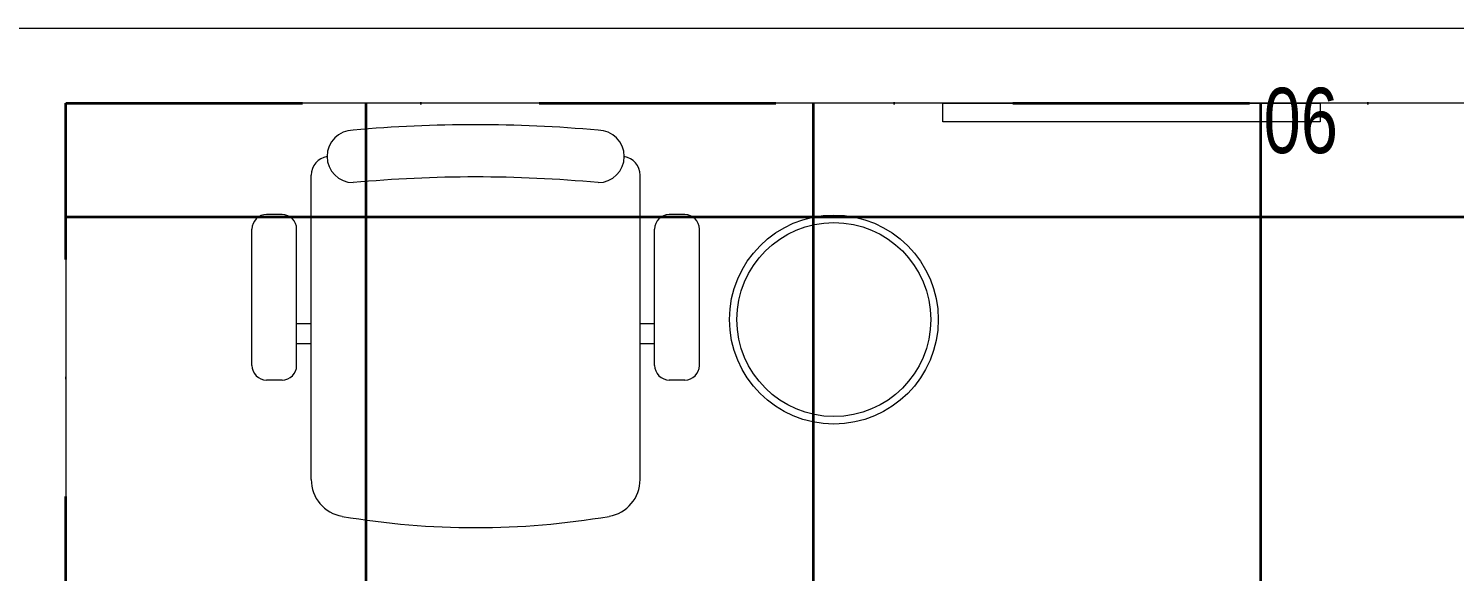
# Model space of a CAD drawing. Header units: inches. Extents: x -246178 to 57169, y -29325 to 19878.
# Drawn here: x 40947 to 42860, y -9475 to -8747 of the extents above; entities that cross this region are included whole.
import ezdxf

# ---------------------------------------------------------------- set-up
doc = ezdxf.new("R2010")
doc.units = ezdxf.units.IN
doc.header["$LTSCALE"] = 25
doc.header["$MEASUREMENT"] = 0
doc.linetypes.add('DASHDOT', pattern=[25.4, 12.7, -6.35, 0, -6.35])
doc.layers.get('0').update_dxf_attribs({"color": 8})
for name, color, linetype, lineweight in [('00-Ground Floor$0$72_EGR_EQP_TAG', 142, 'Continuous', 5), ('00-Ground Floor$0$LOADING', 253, 'Continuous', 5), ('00-Ground Floor$0$NEW Wall', 166, 'Continuous', 5), ('00-Ground Floor$0$Walls', 251, 'Continuous', 5), ('E-LITE-CLNG-CNDT', 6, 'DASHDOT', 35)]:
    doc.layers.add(name, color=color, linetype=linetype, lineweight=lineweight)
doc.styles.add('00-Ground Floor$0$X3G_ENTITY_257CFD', font='swisscl.ttf', dxfattribs={"height": 200})

# ---------------------------------------------------------------- blocks, each defined once
blk = doc.blocks.new('00-Ground Floor$0$WM00001-P')
at = {"layer": '00-Ground Floor$0$LOADING'}
for radius in [0.14, 0.13]:
    blk.add_circle((0, 0), radius, dxfattribs=at)
blk = doc.blocks.new('*X63')
at = {"color": 0}
for p, q in [((5, 3), (5, 3)), ((5, 3), (5, 3)), ((5, 3), (5, 3)), ((5, 3), (5, 3)), ((5, 3), (5, 3)), ((5, 3), (5, 3)), ((5, 3), (5, 3)), ((5, 3), (5, 3)), ((5, 3), (5, 3)), ((5, 3), (5, 3)), ((5, 3), (5, 3)), ((5, 3), (5, 3)), ((5, 3), (5, 3)), ((5, 3), (5, 3)), ((5, 3), (5, 3)), ((5, 3), (5, 3)), ((5, 3), (5, 3)), ((5, 3), (5, 3)), ((5, 3), (5, 3)), ((5, 3), (5, 3)), ((5, 3), (5, 3)), ((5, 3), (5, 3)), ((5, 3), (5, 3)), ((5, 3), (5, 3)), ((5, 3), (5, 3)), ((5, 3), (5, 3)), ((5, 3), (5, 3)), ((5, 3), (5, 3)), ((5, 3), (5, 3)), ((5, 3), (5, 3)), ((5, 3), (5, 3)), ((5, 3), (5, 3)), ((5, 3), (5, 3)), ((5, 3), (5, 3)), ((5, 3), (5, 3)), ((5, 3), (5, 3)), ((5, 3), (5, 3)), ((5, 3), (5, 3)), ((5, 3), (5, 3)), ((5, 3), (5, 3)), ((5, 3), (5, 3)), ((5, 3), (5, 3)), ((5, 3), (5, 3)), ((5, 3), (5, 3)), ((5, 3), (5, 3)), ((5, 3), (5, 3)), ((5, 3), (5, 3)), ((5, 3), (5, 3)), ((5, 3), (5, 3)), ((5, 3), (5, 3)), ((5, 3), (5, 3)), ((5, 3), (5, 3)), ((5, 3), (5, 3)), ((5, 3), (5, 3)), ((5, 3), (5, 3)), ((5, 3), (5, 3)), ((5, 3), (5, 3)), ((5, 3), (5, 3)), ((5, 3), (5, 3)), ((5, 3), (5, 3)), ((5, 3), (5, 3)), ((5, 3), (5, 3)), ((5, 3), (5, 3)), ((5, 3), (5, 3)), ((5, 3), (5, 3)), ((5, 3), (5, 3)), ((6, 3), (5, 3)), ((5, 3), (5, 3)), ((6, 3), (5, 3)), ((5, 3), (5, 3)), ((6, 3), (5, 3)), ((5, 3), (5, 3)), ((6, 3), (5, 3)), ((5, 3), (5, 3)), ((5, 3), (5, 3)), ((5, 3), (5, 3)), ((5, 3), (5, 3)), ((5, 3), (5, 3)), ((5, 3), (5, 3)), ((5, 3), (5, 3)), ((5, 3), (5, 3)), ((5, 3), (5, 3)), ((5, 3), (5, 3)), ((5, 3), (5, 3)), ((5, 3), (5, 3)), ((5, 3), (5, 3)), ((5, 3), (5, 3)), ((5, 3), (5, 3)), ((5, 3), (5, 3)), ((5, 3), (5, 3)), ((5, 3), (5, 3)), ((5, 3), (5, 3)), ((5, 3), (5, 3)), ((5, 3), (5, 3)), ((5, 3), (5, 3)), ((5, 3), (5, 3)), ((6, 3), (6, 3)), ((6, 3), (6, 3)), ((6, 3), (6, 3)), ((6, 3), (6, 3)), ((6, 3), (6, 3)), ((6, 3), (6, 3)), ((6, 3), (6, 3)), ((6, 3), (6, 3)), ((6, 3), (6, 3)), ((6, 3), (6, 3)), ((6, 3), (6, 3)), ((6, 3), (6, 3)), ((6, 3), (6, 3)), ((6, 3), (6, 3)), ((6, 3), (6, 3)), ((6, 3), (6, 3)), ((6, 3), (6, 3)), ((6, 3), (6, 3)), ((6, 3), (6, 3)), ((6, 3), (6, 3)), ((6, 3), (6, 3)), ((6, 3), (6, 3)), ((6, 3), (6, 3)), ((6, 3), (6, 3)), ((6, 3), (6, 3)), ((6, 3), (6, 3)), ((6, 3), (6, 3)), ((6, 3), (6, 3)), ((6, 3), (6, 3)), ((6, 3), (6, 3)), ((6, 3), (6, 3)), ((6, 3), (6, 3)), ((6, 3), (6, 3)), ((6, 3), (6, 3)), ((6, 3), (6, 3)), ((6, 3), (6, 3)), ((6, 3), (6, 3)), ((6, 3), (6, 3)), ((6, 3), (6, 3)), ((6, 3), (6, 3)), ((6, 3), (6, 3)), ((6, 3), (6, 3)), ((6, 3), (6, 3)), ((6, 3), (6, 3)), ((6, 3), (6, 3)), ((6, 3), (6, 3)), ((6, 3), (6, 3)), ((6, 3), (6, 3)), ((6, 3), (6, 3)), ((6, 3), (6, 3)), ((6, 3), (6, 3)), ((6, 3), (6, 3)), ((6, 3), (6, 3)), ((6, 3), (6, 3)), ((6, 3), (6, 3)), ((6, 3), (6, 3)), ((6, 3), (6, 3)), ((6, 3), (6, 3)), ((6, 3), (6, 3)), ((6, 3), (6, 3)), ((6, 3), (6, 3)), ((6, 3), (6, 3)), ((6, 3), (6, 3)), ((6, 3), (6, 3)), ((6, 3), (6, 3)), ((6, 3), (6, 3)), ((6, 3), (6, 3)), ((6, 3), (6, 3)), ((6, 3), (6, 3)), ((6, 3), (6, 3)), ((6, 3), (6, 3)), ((6, 3), (6, 3)), ((6, 3), (6, 3)), ((6, 3), (6, 3)), ((6, 3), (6, 3)), ((6, 3), (6, 3)), ((6, 3), (6, 3)), ((6, 3), (6, 3)), ((6, 3), (6, 3)), ((6, 3), (6, 3)), ((6, 3), (6, 3)), ((6, 3), (6, 3)), ((6, 3), (6, 3)), ((6, 3), (6, 3)), ((6, 3), (6, 3)), ((6, 3), (6, 3)), ((6, 3), (6, 3)), ((6, 3), (6, 3)), ((6, 3), (6, 3)), ((6, 3), (6, 3)), ((6, 3), (6, 3)), ((6, 3), (6, 3)), ((6, 3), (6, 3)), ((6, 3), (6, 3)), ((6, 3), (6, 3)), ((6, 3), (6, 3)), ((6, 3), (6, 3)), ((6, 3), (6, 3)), ((6, 3), (6, 3)), ((6, 3), (6, 3)), ((6, 3), (6, 3)), ((6, 3), (6, 3)), ((6, 3), (6, 3)), ((6, 3), (6, 3)), ((6, 3), (6, 3)), ((6, 3), (6, 3)), ((6, 3), (6, 3)), ((6, 3), (6, 3)), ((6, 3), (6, 3)), ((6, 3), (6, 3)), ((6, 3), (6, 3)), ((6, 3), (6, 3)), ((6, 3), (6, 3)), ((6, 3), (6, 3)), ((6, 3), (6, 3)), ((6, 3), (6, 3)), ((6, 3), (6, 3)), ((6, 3), (6, 3)), ((6, 3), (6, 3)), ((6, 3), (6, 3)), ((6, 3), (6, 3)), ((6, 3), (6, 3)), ((6, 3), (6, 3)), ((6, 3), (6, 3)), ((6, 3), (6, 3)), ((6, 3), (6, 3)), ((6, 3), (6, 3)), ((6, 3), (6, 3)), ((6, 3), (6, 3)), ((6, 3), (6, 3)), ((6, 3), (6, 3)), ((6, 3), (6, 3)), ((6, 3), (6, 3)), ((6, 3), (6, 3)), ((6, 3), (6, 3)), ((6, 3), (6, 3)), ((6, 3), (6, 3)), ((6, 3), (6, 3)), ((6, 3), (6, 3)), ((6, 3), (6, 3)), ((6, 3), (6, 3)), ((6, 3), (6, 3)), ((6, 3), (6, 3)), ((6, 3), (6, 3)), ((6, 3), (6, 3)), ((6, 3), (6, 3)), ((6, 3), (6, 3)), ((6, 3), (6, 3)), ((6, 3), (6, 3)), ((6, 3), (6, 3)), ((6, 3), (6, 3)), ((6, 3), (6, 3)), ((6, 3), (6, 3)), ((6, 3), (6, 3)), ((6, 3), (6, 3)), ((6, 3), (6, 3)), ((6, 3), (6, 3)), ((6, 3), (6, 3)), ((6, 3), (6, 3)), ((6, 3), (6, 3)), ((6, 3), (6, 3)), ((6, 3), (6, 3)), ((6, 3), (6, 3)), ((6, 3), (6, 3)), ((6, 3), (6, 3)), ((6, 3), (6, 3)), ((6, 3), (6, 3)), ((6, 3), (6, 3)), ((6, 3), (6, 3)), ((6, 3), (6, 3)), ((6, 3), (6, 3)), ((6, 3), (6, 3)), ((6, 3), (6, 3)), ((6, 3), (6, 3)), ((6, 3), (6, 3)), ((6, 3), (6, 3)), ((6, 3), (6, 3)), ((6, 3), (6, 3)), ((6, 3), (6, 3)), ((6, 3), (6, 3)), ((6, 3), (6, 3)), ((6, 3), (6, 3)), ((6, 3), (6, 3)), ((6, 3), (6, 3)), ((6, 3), (6, 3)), ((6, 3), (6, 3)), ((6, 3), (6, 3)), ((6, 3), (6, 3)), ((6, 3), (6, 3)), ((6, 3), (6, 3)), ((6, 3), (6, 3)), ((6, 3), (6, 3)), ((6, 3), (6, 3)), ((6, 3), (6, 3)), ((6, 3), (6, 3)), ((6, 3), (6, 3)), ((6, 3), (6, 3)), ((6, 3), (6, 3)), ((6, 3), (6, 3)), ((6, 3), (6, 3)), ((6, 3), (6, 3)), ((6, 3), (6, 3)), ((6, 3), (6, 3)), ((6, 3), (6, 3)), ((6, 3), (5, 3)), ((6, 3), (5, 3)), ((6, 3), (5, 3)), ((6, 3), (5, 3)), ((6, 3), (5, 3)), ((6, 3), (6, 3)), ((6, 3), (6, 3)), ((6, 3), (6, 3)), ((6, 3), (6, 3)), ((6, 3), (6, 3)), ((6, 3), (6, 3)), ((6, 3), (6, 3)), ((6, 3), (6, 3)), ((6, 3), (6, 3)), ((6, 3), (6, 3)), ((6, 3), (6, 3)), ((6, 3), (6, 3)), ((6, 3), (6, 3)), ((6, 3), (6, 3)), ((6, 3), (6, 3)), ((6, 3), (6, 3)), ((6, 3), (6, 3)), ((6, 3), (6, 3)), ((6, 3), (6, 3)), ((6, 3), (6, 3)), ((6, 3), (6, 3)), ((6, 3), (6, 3)), ((6, 3), (6, 3)), ((6, 3), (6, 3)), ((6, 3), (6, 3)), ((6, 3), (6, 3)), ((6, 3), (6, 3)), ((6, 3), (6, 3)), ((6, 3), (6, 3)), ((6, 3), (6, 3)), ((6, 3), (6, 3)), ((6, 3), (6, 3)), ((6, 3), (6, 3)), ((6, 3), (6, 3)), ((6, 3), (6, 3)), ((6, 3), (6, 3)), ((6, 3), (6, 3)), ((6, 3), (6, 3)), ((6, 3), (6, 3)), ((6, 3), (6, 3)), ((6, 3), (6, 3)), ((6, 3), (6, 3)), ((6, 3), (6, 3)), ((6, 3), (6, 3)), ((6, 3), (6, 3)), ((6, 3), (6, 3)), ((6, 3), (6, 3)), ((6, 3), (6, 3)), ((6, 3), (6, 3)), ((6, 3), (6, 3)), ((6, 3), (6, 3)), ((6, 3), (6, 3)), ((6, 3), (6, 3)), ((6, 3), (6, 3)), ((6, 3), (6, 3)), ((6, 3), (6, 3)), ((6, 3), (6, 3)), ((6, 3), (6, 3)), ((6, 3), (6, 3)), ((6, 3), (6, 3)), ((6, 3), (6, 3)), ((6, 3), (6, 3)), ((6, 3), (6, 3)), ((6, 3), (6, 3)), ((6, 3), (6, 3)), ((6, 3), (6, 3)), ((6, 3), (6, 3)), ((6, 3), (6, 3)), ((6, 3), (6, 3)), ((6, 3), (6, 3)), ((6, 3), (6, 3)), ((6, 3), (6, 3)), ((6, 3), (6, 3)), ((6, 3), (6, 3)), ((6, 3), (6, 3)), ((6, 3), (6, 3)), ((6, 3), (6, 3)), ((6, 3), (6, 3)), ((6, 3), (6, 3)), ((6, 3), (6, 3)), ((6, 3), (6, 3)), ((6, 3), (6, 3)), ((6, 3), (6, 3)), ((6, 3), (6, 3)), ((6, 3), (6, 3)), ((6, 3), (6, 3)), ((6, 3), (6, 3)), ((6, 3), (6, 3)), ((6, 3), (6, 3)), ((6, 3), (6, 3)), ((6, 3), (6, 3)), ((6, 3), (6, 3)), ((6, 3), (6, 3)), ((6, 3), (6, 3)), ((6, 3), (6, 3)), ((6, 3), (6, 3)), ((6, 3), (6, 3)), ((6, 3), (6, 3)), ((6, 3), (6, 3)), ((6, 3), (6, 3)), ((6, 3), (6, 3)), ((6, 3), (6, 3)), ((6, 3), (6, 3)), ((6, 3), (6, 3)), ((6, 3), (6, 3)), ((6, 3), (6, 3)), ((6, 3), (6, 3)), ((6, 3), (6, 3)), ((6, 3), (6, 3)), ((6, 3), (6, 3)), ((6, 3), (6, 3)), ((6, 3), (6, 3)), ((6, 3), (6, 3)), ((6, 3), (6, 3)), ((6, 3), (6, 3)), ((6, 3), (6, 3)), ((6, 3), (6, 3)), ((6, 3), (6, 3)), ((6, 3), (6, 3)), ((6, 3), (6, 3)), ((6, 3), (6, 3)), ((6, 3), (6, 3)), ((6, 3), (6, 3)), ((6, 3), (6, 3)), ((6, 3), (6, 3)), ((6, 3), (6, 3)), ((6, 3), (6, 3)), ((6, 3), (6, 3)), ((6, 3), (6, 3)), ((6, 3), (6, 3)), ((6, 3), (6, 3)), ((6, 3), (6, 3)), ((6, 3), (6, 3)), ((6, 3), (6, 3)), ((6, 3), (6, 3)), ((6, 3), (6, 3)), ((6, 3), (6, 3)), ((6, 3), (6, 3)), ((6, 3), (6, 3)), ((6, 3), (6, 3)), ((6, 3), (6, 3)), ((6, 3), (6, 3)), ((6, 3), (6, 3)), ((6, 3), (6, 3)), ((6, 3), (6, 3)), ((6, 3), (6, 3)), ((6, 3), (6, 3)), ((6, 3), (6, 3)), ((6, 3), (6, 3)), ((6, 3), (6, 3)), ((6, 3), (6, 3)), ((6, 3), (6, 3)), ((6, 3), (6, 3)), ((6, 3), (6, 3)), ((6, 3), (6, 3)), ((6, 3), (6, 3)), ((6, 3), (6, 3)), ((6, 3), (6, 3)), ((6, 3), (6, 3)), ((6, 3), (6, 3)), ((6, 3), (6, 3)), ((6, 3), (6, 3)), ((6, 3), (6, 3)), ((6, 3), (6, 3)), ((6, 3), (6, 3)), ((6, 3), (6, 3)), ((6, 3), (6, 3)), ((6, 3), (6, 3)), ((6, 3), (6, 3)), ((6, 3), (6, 3)), ((6, 3), (6, 3)), ((6, 3), (6, 3)), ((6, 3), (6, 3)), ((6, 3), (6, 3)), ((6, 3), (6, 3)), ((6, 3), (6, 3)), ((6, 3), (6, 3)), ((6, 3), (6, 3)), ((6, 3), (6, 3)), ((6, 3), (6, 3)), ((6, 3), (6, 3)), ((6, 3), (6, 3)), ((6, 3), (6, 3)), ((6, 3), (6, 3)), ((6, 3), (6, 3)), ((6, 3), (6, 3)), ((6, 3), (6, 3)), ((6, 3), (6, 3)), ((6, 3), (6, 3)), ((6, 3), (6, 3)), ((6, 3), (6, 3)), ((6, 3), (6, 3)), ((6, 3), (6, 3)), ((6, 3), (6, 3)), ((6, 3), (6, 3)), ((6, 3), (6, 3)), ((6, 3), (6, 3)), ((6, 3), (6, 3)), ((6, 3), (6, 3)), ((6, 3), (6, 3)), ((6, 3), (6, 3)), ((6, 3), (6, 3)), ((6, 3), (6, 3)), ((6, 3), (6, 3)), ((6, 3), (6, 3)), ((6, 3), (6, 3)), ((6, 3), (6, 3)), ((6, 3), (6, 3)), ((6, 3), (6, 3)), ((6, 3), (6, 3)), ((6, 3), (6, 3)), ((6, 3), (6, 3)), ((6, 3), (6, 3)), ((6, 3), (6, 3)), ((6, 3), (6, 3)), ((6, 3), (6, 3)), ((6, 3), (6, 3)), ((6, 3), (6, 3)), ((6, 3), (6, 3)), ((6, 3), (6, 3)), ((6, 3), (6, 3)), ((6, 3), (6, 3)), ((6, 3), (6, 3)), ((6, 3), (6, 3)), ((6, 3), (6, 3)), ((6, 3), (6, 3)), ((6, 3), (6, 3)), ((6, 3), (6, 3)), ((6, 3), (6, 3)), ((6, 3), (6, 3)), ((6, 3), (6, 3)), ((6, 3), (6, 3)), ((6, 3), (6, 3)), ((6, 3), (6, 3)), ((6, 3), (6, 3)), ((6, 3), (6, 3)), ((6, 3), (6, 3)), ((6, 3), (6, 3)), ((6, 3), (6, 3)), ((6, 3), (6, 3)), ((6, 3), (6, 3)), ((6, 3), (6, 3)), ((6, 3), (6, 3)), ((6, 3), (6, 3)), ((6, 3), (6, 3)), ((6, 3), (6, 3)), ((6, 3), (6, 3)), ((6, 3), (6, 3)), ((6, 3), (6, 3)), ((6, 3), (6, 3)), ((6, 3), (6, 3)), ((6, 3), (6, 3)), ((6, 3), (6, 3)), ((6, 3), (6, 3)), ((6, 3), (6, 3)), ((6, 3), (6, 3)), ((6, 3), (6, 3)), ((6, 3), (6, 3)), ((6, 3), (6, 3)), ((6, 3), (6, 3)), ((6, 3), (6, 3)), ((6, 3), (6, 3)), ((6, 3), (6, 3)), ((6, 3), (6, 3)), ((6, 3), (6, 3)), ((6, 3), (6, 3)), ((6, 3), (6, 3)), ((6, 3), (6, 3)), ((6, 3), (6, 3)), ((6, 3), (6, 3)), ((6, 3), (6, 3)), ((6, 3), (6, 3)), ((6, 3), (6, 3)), ((6, 3), (6, 3)), ((6, 3), (6, 3)), ((6, 3), (6, 3)), ((6, 3), (6, 3)), ((6, 3), (6, 3)), ((6, 3), (6, 3)), ((6, 3), (6, 3)), ((6, 3), (6, 3)), ((6, 3), (6, 3)), ((6, 3), (6, 3)), ((6, 3), (6, 3)), ((6, 3), (6, 3)), ((6, 3), (6, 3)), ((6, 3), (6, 3)), ((6, 3), (6, 3)), ((6, 3), (6, 3)), ((6, 3), (6, 3)), ((6, 3), (6, 3)), ((6, 3), (6, 3)), ((6, 3), (6, 3)), ((6, 3), (6, 3)), ((6, 3), (6, 3)), ((6, 3), (6, 3)), ((6, 3), (6, 3)), ((6, 3), (6, 3)), ((6, 3), (6, 3)), ((6, 3), (6, 3)), ((6, 3), (6, 3)), ((6, 3), (6, 3)), ((6, 3), (6, 3)), ((6, 3), (6, 3)), ((6, 3), (6, 3)), ((6, 3), (6, 3)), ((6, 3), (6, 3)), ((6, 3), (6, 3)), ((6, 3), (6, 3)), ((6, 3), (6, 3)), ((6, 3), (6, 3)), ((6, 3), (6, 3)), ((6, 3), (6, 3)), ((6, 3), (6, 3)), ((6, 3), (6, 3)), ((6, 3), (6, 3)), ((6, 3), (6, 3))]:
    blk.add_line(p, q, dxfattribs=at)
blk = doc.blocks.new('*X64')
at = {"color": 0}
for p, q in [((13, 1), (13, 1)), ((13, 1), (13, 1)), ((13, 1), (13, 1)), ((13, 1), (13, 1)), ((13, 1), (13, 1)), ((13, 1), (13, 1)), ((13, 1), (13, 1)), ((13, 1), (13, 1)), ((13, 1), (13, 1)), ((13, 1), (13, 1)), ((13, 1), (13, 1)), ((13, 1), (13, 1)), ((13, 1), (13, 1)), ((13, 1), (13, 1)), ((13, 1), (13, 1)), ((13, 1), (14, 1)), ((13, 1), (14, 1)), ((13, 1), (14, 1)), ((13, 1), (13, 1)), ((13, 1), (13, 1)), ((13, 1), (13, 1)), ((13, 1), (13, 1)), ((13, 1), (13, 1)), ((13, 1), (13, 1)), ((13, 1), (13, 1)), ((13, 1), (13, 1)), ((13, 1), (13, 1)), ((13, 1), (13, 1)), ((13, 1), (13, 1)), ((13, 1), (13, 1)), ((13, 1), (13, 1)), ((13, 1), (13, 1)), ((13, 1), (13, 1)), ((13, 1), (13, 1)), ((13, 1), (13, 1)), ((13, 1), (13, 1)), ((13, 1), (13, 1)), ((13, 1), (13, 1)), ((13, 1), (13, 1)), ((13, 1), (13, 1)), ((13, 1), (13, 1)), ((13, 1), (13, 1)), ((13, 1), (13, 1)), ((13, 1), (13, 1)), ((13, 1), (13, 1)), ((13, 1), (13, 1)), ((13, 1), (13, 1)), ((13, 1), (13, 1)), ((13, 1), (13, 1)), ((13, 1), (13, 1)), ((13, 1), (13, 1)), ((13, 1), (13, 1)), ((13, 1), (13, 1)), ((13, 1), (13, 1)), ((13, 1), (13, 1)), ((13, 1), (13, 1)), ((13, 1), (13, 1)), ((13, 1), (13, 1)), ((13, 1), (13, 1)), ((13, 1), (13, 1)), ((13, 1), (13, 1)), ((13, 1), (13, 1)), ((13, 1), (13, 1)), ((13, 1), (13, 1)), ((13, 1), (13, 1)), ((13, 1), (13, 1)), ((13, 1), (13, 1)), ((13, 1), (13, 1)), ((13, 1), (13, 1)), ((13, 1), (13, 1)), ((13, 1), (13, 1)), ((13, 1), (13, 1)), ((13, 1), (13, 1)), ((13, 1), (13, 1)), ((13, 1), (13, 1)), ((13, 1), (13, 1)), ((13, 1), (13, 1)), ((13, 1), (13, 1)), ((13, 1), (13, 1)), ((13, 1), (13, 1)), ((13, 1), (13, 1)), ((13, 1), (13, 1)), ((13, 1), (13, 1)), ((13, 1), (13, 1)), ((13, 1), (13, 1)), ((13, 1), (13, 1)), ((13, 1), (13, 1)), ((13, 1), (13, 1)), ((13, 1), (13, 1)), ((13, 1), (13, 1)), ((13, 1), (13, 1)), ((13, 1), (13, 1)), ((13, 1), (13, 1)), ((13, 1), (13, 1)), ((13, 1), (13, 1)), ((13, 1), (13, 1)), ((13, 1), (13, 1)), ((13, 1), (13, 1)), ((13, 1), (13, 1)), ((13, 1), (13, 1)), ((13, 1), (13, 1)), ((13, 1), (13, 1)), ((13, 1), (13, 1)), ((13, 1), (13, 1)), ((13, 1), (13, 1)), ((13, 1), (13, 1)), ((13, 1), (13, 1)), ((13, 1), (13, 1)), ((13, 1), (13, 1)), ((13, 1), (13, 1)), ((13, 1), (13, 1)), ((13, 1), (13, 1)), ((13, 1), (13, 1)), ((13, 1), (13, 1)), ((13, 1), (13, 1)), ((13, 1), (13, 1)), ((13, 1), (13, 1)), ((13, 1), (13, 1)), ((13, 1), (13, 1)), ((13, 1), (13, 1)), ((13, 1), (13, 1)), ((13, 1), (13, 1)), ((13, 1), (13, 1)), ((13, 1), (14, 1)), ((13, 0), (13, 0)), ((13, 0), (13, 0)), ((13, 0), (13, 0)), ((13, 0), (13, 0)), ((13, 0), (13, 0)), ((13, 0), (13, 0)), ((13, 0), (13, 0)), ((13, 0), (13, 0)), ((13, 0), (13, 0)), ((13, 0), (13, 0)), ((13, 0), (13, 0)), ((13, 0), (13, 0)), ((13, 0), (13, 0)), ((13, 0), (13, 0)), ((13, 0), (13, 0)), ((13, 0), (13, 0)), ((13, 0), (13, 0)), ((13, 0), (13, 0)), ((13, 0), (13, 0)), ((13, 0), (13, 0)), ((13, 0), (13, 0)), ((13, 0), (13, 0)), ((13, 0), (13, 0)), ((13, 0), (13, 0)), ((13, 0), (13, 0)), ((13, 0), (13, 0)), ((13, 0), (13, 0)), ((13, 0), (13, 0)), ((13, 0), (13, 0)), ((13, 0), (13, 0)), ((13, 0), (13, 0)), ((13, 0), (13, 0)), ((13, 0), (13, 0)), ((13, 0), (13, 0)), ((13, 0), (13, 0)), ((13, 0), (13, 0)), ((13, 0), (13, 0)), ((13, 0), (13, 0)), ((13, 0), (13, 0)), ((13, 0), (13, 0)), ((13, 0), (13, 0)), ((13, 0), (13, 0)), ((13, 0), (13, 0)), ((13, 0), (13, 0)), ((13, 0), (13, 0)), ((13, 0), (13, 0)), ((13, 0), (13, 0)), ((13, 0), (13, 0)), ((13, 0), (14, 0)), ((13, 0), (14, 0)), ((13, 0), (13, 0)), ((13, 0), (14, 0)), ((14, 1), (14, 1)), ((14, 1), (14, 1)), ((14, 1), (14, 1)), ((14, 1), (14, 1)), ((14, 1), (14, 1)), ((14, 1), (14, 1)), ((14, 1), (14, 1)), ((14, 1), (14, 1)), ((14, 1), (14, 1)), ((14, 1), (14, 1)), ((14, 1), (14, 1)), ((14, 1), (14, 1)), ((14, 1), (14, 1)), ((14, 1), (14, 1)), ((14, 1), (14, 1)), ((14, 1), (14, 1)), ((14, 1), (14, 1)), ((14, 1), (14, 1)), ((14, 1), (14, 1)), ((14, 1), (14, 1)), ((14, 1), (14, 1)), ((14, 1), (14, 1)), ((14, 1), (14, 1)), ((14, 1), (14, 1)), ((14, 1), (14, 1)), ((14, 1), (14, 1)), ((14, 1), (14, 1)), ((14, 1), (14, 1)), ((14, 1), (14, 1)), ((14, 1), (14, 1)), ((14, 1), (14, 1)), ((14, 1), (14, 1)), ((14, 1), (14, 1)), ((14, 1), (14, 1)), ((14, 1), (14, 1)), ((14, 1), (14, 1)), ((14, 1), (14, 1)), ((14, 1), (14, 1)), ((14, 1), (14, 1)), ((14, 1), (14, 1)), ((14, 1), (14, 1)), ((14, 1), (14, 1)), ((14, 1), (14, 1)), ((14, 1), (14, 1)), ((14, 1), (14, 1)), ((14, 1), (14, 1)), ((14, 1), (14, 1)), ((14, 1), (14, 1)), ((14, 1), (14, 1)), ((14, 1), (14, 1)), ((14, 1), (14, 1)), ((14, 1), (14, 1)), ((14, 1), (14, 1)), ((14, 1), (14, 1)), ((14, 1), (14, 1)), ((14, 1), (14, 1)), ((14, 1), (14, 1)), ((14, 1), (14, 1)), ((14, 1), (14, 1)), ((14, 1), (14, 1)), ((14, 1), (14, 1)), ((14, 1), (14, 1)), ((14, 1), (14, 1)), ((14, 1), (14, 1)), ((14, 1), (14, 1)), ((14, 1), (14, 1)), ((14, 1), (14, 1)), ((14, 1), (14, 1)), ((14, 1), (14, 1)), ((14, 1), (14, 1)), ((14, 1), (14, 1)), ((14, 1), (14, 1)), ((14, 1), (14, 1)), ((14, 1), (14, 1)), ((14, 1), (14, 1)), ((14, 1), (14, 1)), ((14, 1), (14, 1)), ((14, 1), (14, 1)), ((14, 1), (14, 1)), ((14, 1), (14, 1)), ((14, 1), (14, 1)), ((14, 1), (14, 1)), ((14, 1), (14, 1)), ((14, 1), (14, 1)), ((14, 1), (14, 1)), ((14, 1), (14, 1)), ((14, 1), (14, 1)), ((14, 1), (14, 1)), ((14, 1), (14, 1)), ((14, 1), (14, 1)), ((14, 1), (14, 1)), ((14, 1), (14, 1)), ((14, 1), (14, 1)), ((14, 1), (14, 1)), ((14, 0), (14, 0)), ((14, 0), (14, 0)), ((14, 0), (14, 0)), ((14, 0), (14, 0)), ((14, 0), (14, 0)), ((14, 0), (14, 0)), ((14, 0), (14, 0)), ((14, 0), (14, 0)), ((14, 0), (14, 0)), ((14, 0), (14, 0)), ((14, 0), (14, 0)), ((14, 0), (14, 0)), ((14, 0), (14, 0)), ((14, 0), (14, 0)), ((14, 0), (14, 0)), ((14, 0), (14, 0)), ((14, 0), (14, 0)), ((14, 0), (14, 0)), ((14, 0), (14, 0)), ((14, 0), (14, 0)), ((14, 0), (14, 0)), ((14, 0), (14, 0)), ((14, 0), (14, 0)), ((14, 0), (14, 0)), ((14, 0), (14, 0)), ((14, 0), (14, 0)), ((14, 0), (14, 0)), ((14, 0), (14, 0)), ((14, 0), (14, 0)), ((14, 0), (14, 0)), ((14, 0), (14, 0)), ((14, 0), (14, 0)), ((14, 0), (14, 0)), ((14, 0), (14, 0)), ((14, 0), (14, 0)), ((14, 0), (14, 0)), ((14, 0), (14, 0)), ((14, 0), (14, 0)), ((14, 0), (14, 0)), ((14, 0), (14, 0)), ((14, 0), (14, 0)), ((14, 0), (14, 0)), ((14, 0), (14, 0)), ((14, 0), (14, 0)), ((14, 0), (14, 0)), ((14, 0), (14, 0)), ((14, 0), (14, 0)), ((14, 0), (14, 0)), ((13, 0), (13, 0)), ((13, 0), (14, 0)), ((13, 0), (13, 0)), ((13, 0), (14, 0)), ((13, 0), (13, 0)), ((13, 0), (14, 0)), ((13, 0), (13, 0)), ((13, 0), (13, 0)), ((13, 0), (13, 0)), ((13, 0), (13, 0)), ((13, 0), (14, 0)), ((13, 0), (13, 0)), ((13, 0), (14, 0)), ((13, 0), (13, 0)), ((13, 0), (14, 0)), ((13, 0), (13, 0)), ((13, 0), (14, 0)), ((13, 0), (13, 0)), ((13, 0), (14, 0)), ((13, 0), (13, 0)), ((13, 0), (14, 0)), ((13, 0), (13, 0)), ((13, 0), (14, 0)), ((13, 0), (13, 0)), ((13, 0), (13, 0)), ((13, 0), (13, 0)), ((13, 0), (14, 0)), ((13, 0), (13, 0)), ((13, 0), (14, 0)), ((13, 0), (13, 0)), ((13, 0), (14, 0)), ((13, 0), (13, 0)), ((13, 0), (14, 0)), ((13, 0), (13, 0)), ((13, 0), (13, 0)), ((13, 0), (13, 0)), ((13, 0), (13, 0)), ((13, 0), (13, 0)), ((13, 0), (13, 0)), ((13, 0), (13, 0)), ((13, 0), (13, 0)), ((13, 0), (13, 0)), ((13, 0), (13, 0)), ((13, 0), (13, 0)), ((13, 0), (13, 0)), ((13, 0), (13, 0)), ((13, 0), (13, 0)), ((13, 0), (13, 0)), ((13, 0), (13, 0)), ((13, 0), (13, 0)), ((13, 0), (13, 0)), ((13, 0), (13, 0)), ((13, 0), (13, 0)), ((13, 0), (13, 0)), ((13, 0), (13, 0)), ((13, 0), (13, 0)), ((13, 0), (13, 0)), ((13, 0), (13, 0)), ((13, 0), (13, 0)), ((13, 0), (13, 0)), ((13, 0), (13, 0)), ((13, 0), (13, 0)), ((13, 0), (13, 0)), ((13, 0), (13, 0)), ((13, -1), (13, -1)), ((13, -1), (13, -1)), ((13, -1), (13, -1)), ((13, -1), (13, -1)), ((13, -1), (13, -1)), ((13, -1), (14, -1)), ((13, -1), (13, -1)), ((14, 0), (14, 0)), ((14, 0), (14, 0)), ((14, 0), (14, 0)), ((14, 0), (14, 0)), ((14, 0), (14, 0)), ((14, 0), (14, 0)), ((14, 0), (14, 0)), ((14, 0), (14, 0)), ((14, 0), (14, 0)), ((14, 0), (14, 0)), ((14, 0), (14, 0)), ((14, 0), (14, 0)), ((14, 0), (14, 0)), ((14, 0), (14, 0)), ((14, 0), (14, 0)), ((13, 0), (14, 0)), ((14, 0), (14, 0)), ((14, 0), (14, 0)), ((14, 0), (14, 0)), ((14, 0), (14, 0)), ((14, 0), (14, 0)), ((14, 0), (14, 0)), ((14, 0), (14, 0)), ((14, 0), (14, 0)), ((14, 0), (14, 0)), ((14, 0), (14, 0)), ((14, 0), (14, 0)), ((14, 0), (14, 0)), ((14, 0), (14, 0)), ((14, 0), (14, 0)), ((14, 0), (14, 0)), ((14, 0), (14, 0)), ((14, 0), (14, 0)), ((14, 0), (14, 0)), ((14, 0), (14, 0)), ((14, 0), (14, 0)), ((14, 0), (14, 0)), ((14, 0), (14, 0)), ((14, 0), (14, 0)), ((14, 0), (14, 0)), ((14, 0), (14, 0)), ((14, 0), (14, 0)), ((14, 0), (14, 0)), ((14, 0), (14, 0)), ((14, 0), (14, 0)), ((14, 0), (14, 0)), ((14, 0), (14, 0)), ((14, 0), (14, 0)), ((14, 0), (14, 0)), ((14, 0), (14, 0)), ((14, -1), (14, -1)), ((14, -1), (14, -1)), ((14, -1), (14, -1)), ((14, -1), (14, -1)), ((14, -1), (14, -1))]:
    blk.add_line(p, q, dxfattribs=at)
blk = doc.blocks.new('00-Ground Floor$0$GF21018-P')
at = {"color": 0}
for p, q in [((-0.2207, 0.4756), (-0.2207, 0.0675)), ((0.2205, 0.4756), (0.2205, 0.0675)), ((-0.2806, 0.3422), (-0.2598, 0.3422)), ((0.2596, 0.3422), (0.2804, 0.3422)), ((-0.3002, 0.3226), (-0.3002, 0.14)), ((-0.2402, 0.3226), (-0.2402, 0.14)), ((0.24, 0.3226), (0.24, 0.14)), ((0.3, 0.3226), (0.3, 0.14)), ((-0.2402, 0.2937), (-0.2207, 0.2937)), ((0.2205, 0.2937), (0.24, 0.2937)), ((-0.2402, 0.2671), (-0.2207, 0.2671)), ((0.2205, 0.2671), (0.24, 0.2671)), ((-0.2806, 0.1204), (-0.2598, 0.1204)), ((0.2596, 0.1204), (0.2804, 0.1204))]:
    blk.add_line(p, q, dxfattribs=at)
for points in [[(0.24, 0.2937), (0.24, 0.2937), (0.24, 0.2937), (0.24, 0.2937), (0.24, 0.2937), (0.24, 0.2937), (0.24, 0.2937), (0.24, 0.2937), (0.24, 0.2937), (0.24, 0.2937), (0.24, 0.2937), (0.24, 0.2937), (0.24, 0.2937), (0.24, 0.2937), (0.24, 0.2937), (0.24, 0.2937), (0.24, 0.2937), (0.24, 0.2937), (0.24, 0.2937), (0.24, 0.2937), (0.24, 0.2937), (0.24, 0.2937), (0.24, 0.2937), (0.24, 0.2937), (0.24, 0.2937), (0.24, 0.2937), (0.24, 0.2937), (0.24, 0.2937), (0.24, 0.2937), (0.24, 0.2937), (0.24, 0.2937), (0.24, 0.2937), (0.24, 0.2937), (0.24, 0.2937), (0.24, 0.2937), (0.24, 0.2937), (0.24, 0.2937), (0.24, 0.2937), (0.24, 0.2937), (0.24, 0.2937), (0.24, 0.2937), (0.24, 0.2937), (0.24, 0.2937), (0.24, 0.2937), (0.24, 0.2937), (0.24, 0.2937), (0.24, 0.2937), (0.24, 0.2937), (0.24, 0.2937), (0.24, 0.2937), (0.24, 0.2937), (0.24, 0.2937), (0.24, 0.2937), (0.24, 0.2937), (0.24, 0.2937), (0.24, 0.2937), (0.24, 0.2937), (0.24, 0.2937), (0.24, 0.2937), (0.24, 0.2937), (0.24, 0.2937), (0.24, 0.2937), (0.24, 0.2937), (0.24, 0.2937), (0.24, 0.2937), (0.24, 0.2937), (0.24, 0.2937), (0.24, 0.2937), (0.24, 0.2937), (0.24, 0.2937), (0.24, 0.2937), (0.24, 0.2937), (0.24, 0.2937), (0.24, 0.2937), (0.24, 0.2937), (0.24, 0.2937), (0.24, 0.2937), (0.24, 0.2937), (0.24, 0.2937), (0.24, 0.2937), (0.24, 0.2937), (0.24, 0.2937), (0.24, 0.2937), (0.24, 0.2937), (0.24, 0.2937), (0.24, 0.2937), (0.24, 0.2937), (0.24, 0.2937), (0.24, 0.2937), (0.24, 0.2937), (0.24, 0.2937), (0.24, 0.2937), (0.24, 0.2937), (0.24, 0.2937), (0.24, 0.2937), (0.24, 0.2937), (0.24, 0.2937), (0.24, 0.2937), (0.24, 0.2937), (0.24, 0.2937), (0.24, 0.2937), (0.24, 0.2937), (0.24, 0.2937), (0.24, 0.2937), (0.24, 0.2937), (0.24, 0.2937), (0.24, 0.2937), (0.24, 0.2937), (0.24, 0.2937), (0.24, 0.2937), (0.24, 0.2937), (0.24, 0.2937), (0.24, 0.2937), (0.24, 0.2937), (0.24, 0.2937), (0.24, 0.2937), (0.24, 0.2937), (0.24, 0.2937), (0.24, 0.2937), (0.24, 0.2937), (0.24, 0.2937), (0.24, 0.2937), (0.24, 0.2937), (0.24, 0.2937), (0.24, 0.2937), (0.24, 0.2937), (0.24, 0.2937), (0.24, 0.2937), (0.24, 0.2937), (0.24, 0.2937), (0.24, 0.2937), (0.24, 0.2937), (0.24, 0.2937), (0.24, 0.2937), (0.24, 0.2937), (0.24, 0.2937), (0.24, 0.2937), (0.24, 0.2937), (0.24, 0.2937), (0.24, 0.2937), (0.24, 0.2937), (0.24, 0.2937), (0.24, 0.2937), (0.24, 0.2937), (0.24, 0.2937), (0.24, 0.2937), (0.24, 0.2937), (0.24, 0.2937), (0.24, 0.2937), (0.24, 0.2937), (0.24, 0.2937), (0.24, 0.2937), (0.24, 0.2937), (0.24, 0.2937), (0.24, 0.2937), (0.24, 0.2937), (0.24, 0.2937), (0.24, 0.2937), (0.24, 0.2937), (0.24, 0.2937), (0.24, 0.2937), (0.24, 0.2937), (0.24, 0.2937), (0.24, 0.2937), (0.24, 0.2937), (0.24, 0.2937), (0.24, 0.2937), (0.24, 0.2937), (0.24, 0.2937), (0.24, 0.2937), (0.24, 0.2937), (0.24, 0.2937), (0.24, 0.2937), (0.24, 0.2937), (0.24, 0.2937), (0.24, 0.2937), (0.24, 0.2937), (0.24, 0.2937), (0.24, 0.2937), (0.24, 0.2937), (0.24, 0.2937), (0.24, 0.2937), (0.24, 0.2937), (0.24, 0.2937), (0.24, 0.2937), (0.24, 0.2937), (0.24, 0.2937), (0.24, 0.2937), (0.24, 0.2937), (0.24, 0.2937), (0.24, 0.2937), (0.24, 0.2937), (0.24, 0.2937), (0.24, 0.2937), (0.24, 0.2937), (0.24, 0.2937), (0.24, 0.2937), (0.24, 0.2937), (0.24, 0.2937), (0.24, 0.2937), (0.24, 0.2937), (0.24, 0.2937), (0.24, 0.2937), (0.24, 0.2937), (0.24, 0.2937), (0.24, 0.2937), (0.24, 0.2937), (0.24, 0.2937), (0.24, 0.2937), (0.24, 0.2937), (0.24, 0.2937), (0.24, 0.2937), (0.24, 0.2937), (0.24, 0.2937), (0.24, 0.2937), (0.24, 0.2937), (0.24, 0.2937), (0.24, 0.2937), (0.24, 0.2937), (0.24, 0.2937), (0.24, 0.2937), (0.24, 0.2937), (0.24, 0.2937), (0.24, 0.2937), (0.24, 0.2937), (0.24, 0.2937), (0.24, 0.2937), (0.24, 0.2937), (0.24, 0.2937), (0.24, 0.2937), (0.24, 0.2937), (0.24, 0.2937), (0.24, 0.2937), (0.24, 0.2937), (0.24, 0.2937), (0.24, 0.2937), (0.24, 0.2937), (0.24, 0.2937), (0.24, 0.2937), (0.24, 0.2937), (0.24, 0.2937), (0.24, 0.2937), (0.24, 0.2937), (0.24, 0.2937), (0.24, 0.2937), (0.24, 0.2937), (0.24, 0.2937), (0.24, 0.2937), (0.24, 0.2937), (0.24, 0.2937), (0.24, 0.2937), (0.24, 0.2937), (0.24, 0.2937), (0.24, 0.2937), (0.24, 0.2937), (0.24, 0.2937), (0.24, 0.2937), (0.24, 0.2937), (0.24, 0.2937), (0.24, 0.2937), (0.24, 0.2937), (0.24, 0.2937), (0.24, 0.2937), (0.24, 0.2937), (0.24, 0.2937), (0.24, 0.2937), (0.24, 0.2937), (0.24, 0.2937), (0.24, 0.2937), (0.24, 0.2937), (0.24, 0.2937), (0.24, 0.2937), (0.24, 0.2937), (0.24, 0.2937), (0.24, 0.2937), (0.24, 0.2937), (0.24, 0.2937)], [(0.24, 0.2937), (0.24, 0.2937), (0.24, 0.2937), (0.24, 0.2937), (0.24, 0.2937), (0.24, 0.2937), (0.24, 0.2937), (0.24, 0.2937), (0.24, 0.2937), (0.24, 0.2937), (0.24, 0.2937), (0.24, 0.2937), (0.24, 0.2937), (0.24, 0.2937), (0.24, 0.2937), (0.24, 0.2937), (0.24, 0.2937), (0.24, 0.2937), (0.24, 0.2937), (0.24, 0.2937), (0.24, 0.2937), (0.24, 0.2937), (0.24, 0.2937), (0.24, 0.2937), (0.24, 0.2937), (0.24, 0.2937), (0.24, 0.2937), (0.24, 0.2937), (0.24, 0.2937), (0.24, 0.2937), (0.24, 0.2937), (0.24, 0.2937), (0.24, 0.2937), (0.24, 0.2937), (0.24, 0.2937), (0.24, 0.2937), (0.24, 0.2937), (0.24, 0.2937), (0.24, 0.2937), (0.24, 0.2937), (0.24, 0.2937), (0.24, 0.2937), (0.24, 0.2937), (0.24, 0.2937), (0.24, 0.2937), (0.24, 0.2937), (0.24, 0.2937), (0.24, 0.2937), (0.24, 0.2937), (0.24, 0.2937), (0.24, 0.2937), (0.24, 0.2937), (0.24, 0.2937), (0.24, 0.2937), (0.24, 0.2937), (0.24, 0.2937), (0.24, 0.2937), (0.24, 0.2937), (0.24, 0.2937), (0.24, 0.2937), (0.24, 0.2937), (0.24, 0.2937), (0.24, 0.2937), (0.24, 0.2937), (0.24, 0.2937), (0.24, 0.2937), (0.24, 0.2937), (0.24, 0.2937), (0.24, 0.2937), (0.24, 0.2937), (0.24, 0.2937), (0.24, 0.2937), (0.24, 0.2937), (0.24, 0.2937), (0.24, 0.2937), (0.24, 0.2937), (0.24, 0.2937), (0.24, 0.2937), (0.24, 0.2937), (0.24, 0.2937), (0.24, 0.2937), (0.24, 0.2937), (0.24, 0.2937), (0.24, 0.2937), (0.24, 0.2937), (0.24, 0.2937), (0.24, 0.2937), (0.24, 0.2937), (0.24, 0.2937), (0.24, 0.2937), (0.24, 0.2937), (0.24, 0.2937), (0.24, 0.2937), (0.24, 0.2937), (0.24, 0.2937), (0.24, 0.2937), (0.24, 0.2937), (0.24, 0.2937), (0.24, 0.2937), (0.24, 0.2937), (0.24, 0.2937), (0.24, 0.2937), (0.24, 0.2937), (0.24, 0.2937), (0.24, 0.2937), (0.24, 0.2937), (0.24, 0.2937), (0.24, 0.2937), (0.24, 0.2937), (0.24, 0.2937), (0.24, 0.2937), (0.24, 0.2937), (0.24, 0.2937), (0.24, 0.2937), (0.24, 0.2937), (0.24, 0.2937), (0.24, 0.2937), (0.24, 0.2937), (0.24, 0.2937), (0.24, 0.2937), (0.24, 0.2937), (0.24, 0.2937), (0.24, 0.2937), (0.24, 0.2937), (0.24, 0.2937), (0.24, 0.2937), (0.24, 0.2937), (0.24, 0.2937), (0.24, 0.2937), (0.24, 0.2937), (0.24, 0.2937), (0.24, 0.2937), (0.24, 0.2937), (0.24, 0.2937), (0.24, 0.2937), (0.24, 0.2937), (0.24, 0.2937), (0.24, 0.2937), (0.24, 0.2937), (0.24, 0.2937), (0.24, 0.2937), (0.24, 0.2937), (0.24, 0.2937), (0.24, 0.2937), (0.24, 0.2937), (0.24, 0.2937), (0.24, 0.2937), (0.24, 0.2937), (0.24, 0.2937), (0.24, 0.2937), (0.24, 0.2937), (0.24, 0.2937), (0.24, 0.2937), (0.24, 0.2937), (0.24, 0.2937), (0.24, 0.2937), (0.24, 0.2937), (0.24, 0.2937), (0.24, 0.2937), (0.24, 0.2937), (0.24, 0.2937), (0.24, 0.2937), (0.24, 0.2937), (0.24, 0.2937), (0.24, 0.2937), (0.24, 0.2937), (0.24, 0.2937), (0.24, 0.2937), (0.24, 0.2937), (0.24, 0.2937), (0.24, 0.2937), (0.24, 0.2937), (0.24, 0.2937), (0.24, 0.2937), (0.24, 0.2937), (0.24, 0.2937), (0.24, 0.2937), (0.24, 0.2937), (0.24, 0.2937), (0.24, 0.2937), (0.24, 0.2937), (0.24, 0.2937), (0.24, 0.2937), (0.24, 0.2937), (0.24, 0.2937), (0.24, 0.2937), (0.24, 0.2937), (0.24, 0.2937), (0.24, 0.2937), (0.24, 0.2937), (0.24, 0.2937), (0.24, 0.2937), (0.24, 0.2937), (0.24, 0.2937), (0.24, 0.2937), (0.24, 0.2937), (0.24, 0.2937), (0.24, 0.2937), (0.24, 0.2937), (0.24, 0.2937), (0.24, 0.2937), (0.24, 0.2937), (0.24, 0.2937), (0.24, 0.2937), (0.24, 0.2937), (0.24, 0.2937), (0.24, 0.2937), (0.24, 0.2937), (0.24, 0.2937), (0.24, 0.2937), (0.24, 0.2937), (0.24, 0.2937), (0.24, 0.2937), (0.24, 0.2937), (0.24, 0.2937), (0.24, 0.2937), (0.24, 0.2937), (0.24, 0.2937), (0.24, 0.2937)], [(0.24, 0.2937), (0.24, 0.2937), (0.24, 0.2937), (0.24, 0.2937), (0.24, 0.2937), (0.24, 0.2937), (0.24, 0.2937), (0.24, 0.2937), (0.24, 0.2937), (0.24, 0.2937), (0.24, 0.2937), (0.24, 0.2937), (0.24, 0.2937), (0.24, 0.2937), (0.24, 0.2937), (0.24, 0.2937), (0.24, 0.2937), (0.24, 0.2937), (0.24, 0.2937), (0.24, 0.2937), (0.24, 0.2937), (0.24, 0.2937), (0.24, 0.2937), (0.24, 0.2937), (0.24, 0.2937), (0.24, 0.2937), (0.24, 0.2937), (0.24, 0.2937), (0.24, 0.2937), (0.24, 0.2937), (0.24, 0.2937), (0.24, 0.2937), (0.24, 0.2937), (0.24, 0.2937), (0.24, 0.2937), (0.24, 0.2937), (0.24, 0.2937), (0.24, 0.2937), (0.24, 0.2937), (0.24, 0.2937), (0.24, 0.2937), (0.24, 0.2937), (0.24, 0.2937), (0.24, 0.2937), (0.24, 0.2937), (0.24, 0.2937), (0.24, 0.2937), (0.24, 0.2937), (0.24, 0.2937), (0.24, 0.2937), (0.24, 0.2937), (0.24, 0.2937), (0.24, 0.2937), (0.24, 0.2937), (0.24, 0.2937), (0.24, 0.2937), (0.24, 0.2937), (0.24, 0.2937), (0.24, 0.2937), (0.24, 0.2937), (0.24, 0.2937), (0.24, 0.2937), (0.24, 0.2937), (0.24, 0.2937), (0.24, 0.2937), (0.24, 0.2937), (0.24, 0.2937), (0.24, 0.2937), (0.24, 0.2937), (0.24, 0.2937), (0.24, 0.2937), (0.24, 0.2937), (0.24, 0.2937), (0.24, 0.2937), (0.24, 0.2937), (0.24, 0.2937), (0.24, 0.2937), (0.24, 0.2937), (0.24, 0.2937), (0.24, 0.2937), (0.24, 0.2937), (0.24, 0.2937), (0.24, 0.2937), (0.24, 0.2937), (0.24, 0.2937), (0.24, 0.2937), (0.24, 0.2937), (0.24, 0.2937), (0.24, 0.2937), (0.24, 0.2937), (0.24, 0.2937), (0.24, 0.2937), (0.24, 0.2937), (0.24, 0.2937), (0.24, 0.2937), (0.24, 0.2937), (0.24, 0.2937), (0.24, 0.2937), (0.24, 0.2937), (0.24, 0.2937), (0.24, 0.2937), (0.24, 0.2937), (0.24, 0.2937), (0.24, 0.2937), (0.24, 0.2937), (0.24, 0.2937), (0.24, 0.2937), (0.24, 0.2937), (0.24, 0.2937), (0.24, 0.2937), (0.24, 0.2937), (0.24, 0.2937), (0.24, 0.2937), (0.24, 0.2937), (0.24, 0.2937), (0.24, 0.2937), (0.24, 0.2937), (0.24, 0.2937), (0.24, 0.2937), (0.24, 0.2937), (0.24, 0.2937), (0.24, 0.2937), (0.24, 0.2937), (0.24, 0.2937), (0.24, 0.2937), (0.24, 0.2937), (0.24, 0.2937), (0.24, 0.2937), (0.24, 0.2937), (0.24, 0.2937), (0.24, 0.2937), (0.24, 0.2937), (0.24, 0.2937), (0.24, 0.2937), (0.24, 0.2937), (0.24, 0.2937), (0.24, 0.2937), (0.24, 0.2937), (0.24, 0.2937), (0.24, 0.2937), (0.24, 0.2937), (0.24, 0.2937), (0.24, 0.2937), (0.24, 0.2937), (0.24, 0.2937), (0.24, 0.2937), (0.24, 0.2937), (0.24, 0.2937), (0.24, 0.2937), (0.24, 0.2937), (0.24, 0.2937), (0.24, 0.2937), (0.24, 0.2937), (0.24, 0.2937), (0.24, 0.2937), (0.24, 0.2937), (0.24, 0.2937), (0.24, 0.2937), (0.24, 0.2937), (0.24, 0.2937), (0.24, 0.2937), (0.24, 0.2937), (0.24, 0.2937), (0.24, 0.2937), (0.24, 0.2937), (0.24, 0.2937), (0.24, 0.2937), (0.24, 0.2937), (0.24, 0.2937), (0.24, 0.2937), (0.24, 0.2937), (0.24, 0.2937), (0.24, 0.2937), (0.24, 0.2937), (0.24, 0.2937), (0.24, 0.2937), (0.24, 0.2937), (0.24, 0.2937), (0.24, 0.2937), (0.24, 0.2937), (0.24, 0.2937), (0.24, 0.2937), (0.24, 0.2937), (0.24, 0.2937), (0.24, 0.2937), (0.24, 0.2937), (0.24, 0.2937), (0.24, 0.2937), (0.24, 0.2937), (0.24, 0.2937), (0.24, 0.2937), (0.24, 0.2937), (0.24, 0.2937), (0.24, 0.2937), (0.24, 0.2937), (0.24, 0.2937), (0.24, 0.2937), (0.24, 0.2937), (0.24, 0.2937), (0.24, 0.2937), (0.24, 0.2937), (0.24, 0.2937), (0.24, 0.2937), (0.24, 0.2937), (0.24, 0.2937), (0.24, 0.2937), (0.24, 0.2937), (0.24, 0.2937), (0.24, 0.2937), (0.24, 0.2937), (0.24, 0.2937), (0.24, 0.2937), (0.24, 0.2937), (0.24, 0.2937)]]:
    blk.add_lwpolyline(points, close=True, dxfattribs=at)
for centre, radius, start, end in [((-0.0001, -0.5295), 1.0695, 80.3671, 99.6329), ((-0.1707, 0.4756), 0.05, 99.6329, 180), ((0.1705, 0.4756), 0.05, 0, 80.3671), ((-0.2806, 0.3226), 0.0196, 90, 180), ((-0.2598, 0.3226), 0.0196, 360, 90), ((0.2596, 0.3226), 0.0196, 90, 180), ((0.2804, 0.3226), 0.0196, 0, 90), ((-0.2806, 0.14), 0.0196, 180, 270), ((-0.2598, 0.14), 0.0196, 270, 360), ((0.2596, 0.14), 0.0196, 180, 270), ((0.2804, 0.14), 0.0196, 270, 0), ((-0.1643, 0.0425), 0.0351, 90, 270), ((0, 1.8467), 1.7767, 264.6946, 275.3053), ((0.1641, 0.0425), 0.0351, 270, 90), ((-0.1957, 0.0675), 0.025, 180, 261.4721), ((0.1955, 0.0675), 0.025, 278.5279, 360), ((0, 1.8314), 1.8314, 264.8532, 275.147)]:
    blk.add_arc(centre, radius, start, end, dxfattribs=at)
at = {"layer": '00-Ground Floor$0$NEW Wall', "color": 0, "linetype": 'Continuous'}
for points in [[(0.24, 0.2937), (0.24, 0.2937), (0.24, 0.2937), (0.24, 0.2937), (0.24, 0.2937), (0.24, 0.2937), (0.24, 0.2937), (0.24, 0.2937)], [(0.24, 0.2937), (0.24, 0.2937), (0.24, 0.2937), (0.24, 0.2937), (0.24, 0.2937), (0.24, 0.2937), (0.24, 0.2937)], [(0.24, 0.2937), (0.24, 0.2937), (0.24, 0.2937), (0.24, 0.2937), (0.24, 0.2937), (0.24, 0.2937), (0.24, 0.2937), (0.24, 0.2937), (0.24, 0.2937)], [(0.24, 0.2937), (0.24, 0.2937), (0.24, 0.2937), (0.24, 0.2937), (0.24, 0.2937), (0.24, 0.2937), (0.24, 0.2937), (0.24, 0.2937), (0.24, 0.2937), (0.24, 0.2937)], [(0.24, 0.2937), (0.24, 0.2937), (0.24, 0.2937), (0.24, 0.2937), (0.24, 0.2937), (0.24, 0.2937), (0.24, 0.2937), (0.24, 0.2937), (0.24, 0.2937), (0.24, 0.2937), (0.24, 0.2937), (0.24, 0.2937), (0.24, 0.2937), (0.24, 0.2937), (0.24, 0.2937)], [(0.24, 0.2937), (0.24, 0.2937), (0.24, 0.2937), (0.24, 0.2937), (0.24, 0.2937), (0.24, 0.2937), (0.24, 0.2937), (0.24, 0.2937), (0.24, 0.2937), (0.24, 0.2937)], [(0.24, 0.2937), (0.24, 0.2937), (0.24, 0.2937), (0.24, 0.2937), (0.24, 0.2937), (0.24, 0.2937), (0.24, 0.2937), (0.24, 0.2937), (0.24, 0.2937), (0.24, 0.2937)], [(0.24, 0.2937), (0.24, 0.2937), (0.24, 0.2937), (0.24, 0.2937), (0.24, 0.2937), (0.24, 0.2937), (0.24, 0.2937), (0.24, 0.2937), (0.24, 0.2937), (0.24, 0.2937)], [(0.24, 0.2937), (0.24, 0.2937), (0.24, 0.2937), (0.24, 0.2937), (0.24, 0.2937), (0.24, 0.2937), (0.24, 0.2937), (0.24, 0.2937), (0.24, 0.2937), (0.24, 0.2937), (0.24, 0.2937), (0.24, 0.2937), (0.24, 0.2937), (0.24, 0.2937), (0.24, 0.2937), (0.24, 0.2937), (0.24, 0.2937), (0.24, 0.2937)], [(0.24, 0.2937), (0.24, 0.2937), (0.24, 0.2937), (0.24, 0.2937), (0.24, 0.2937), (0.24, 0.2937), (0.24, 0.2937), (0.24, 0.2937), (0.24, 0.2937), (0.24, 0.2937), (0.24, 0.2937), (0.24, 0.2937)], [(0.24, 0.2937), (0.24, 0.2937), (0.24, 0.2937), (0.24, 0.2937), (0.24, 0.2937), (0.24, 0.2937), (0.24, 0.2937)], [(0.24, 0.2937), (0.24, 0.2937), (0.24, 0.2937), (0.24, 0.2937), (0.24, 0.2937), (0.24, 0.2937), (0.24, 0.2937), (0.24, 0.2937), (0.24, 0.2937), (0.24, 0.2937), (0.24, 0.2937), (0.24, 0.2937), (0.24, 0.2937), (0.24, 0.2937), (0.24, 0.2937), (0.24, 0.2937), (0.24, 0.2937), (0.24, 0.2937), (0.24, 0.2937), (0.24, 0.2937), (0.24, 0.2937), (0.24, 0.2937), (0.24, 0.2937), (0.24, 0.2937), (0.24, 0.2937), (0.24, 0.2937), (0.24, 0.2937), (0.24, 0.2937), (0.24, 0.2937), (0.24, 0.2937), (0.24, 0.2937), (0.24, 0.2937), (0.24, 0.2937), (0.24, 0.2937), (0.24, 0.2937), (0.24, 0.2937), (0.24, 0.2937), (0.24, 0.2937), (0.24, 0.2937), (0.24, 0.2937), (0.24, 0.2937), (0.24, 0.2937), (0.24, 0.2937), (0.24, 0.2937), (0.24, 0.2937), (0.24, 0.2937), (0.24, 0.2937), (0.24, 0.2937), (0.24, 0.2937), (0.24, 0.2937), (0.24, 0.2937), (0.24, 0.2937), (0.24, 0.2937), (0.24, 0.2937), (0.24, 0.2937), (0.24, 0.2937), (0.24, 0.2937), (0.24, 0.2937), (0.24, 0.2937), (0.24, 0.2937), (0.24, 0.2937), (0.24, 0.2937), (0.24, 0.2937), (0.24, 0.2937), (0.24, 0.2937), (0.24, 0.2937), (0.24, 0.2937), (0.24, 0.2937), (0.24, 0.2937), (0.24, 0.2937), (0.24, 0.2937), (0.24, 0.2937), (0.24, 0.2937), (0.24, 0.2937), (0.24, 0.2937), (0.24, 0.2937), (0.24, 0.2937), (0.24, 0.2937), (0.24, 0.2937), (0.24, 0.2937), (0.24, 0.2937), (0.24, 0.2937), (0.24, 0.2937), (0.24, 0.2937), (0.24, 0.2937), (0.24, 0.2937), (0.24, 0.2937), (0.24, 0.2937), (0.24, 0.2937), (0.24, 0.2937), (0.24, 0.2937), (0.24, 0.2937), (0.24, 0.2937), (0.24, 0.2937), (0.24, 0.2937), (0.24, 0.2937), (0.24, 0.2937), (0.24, 0.2937), (0.24, 0.2937), (0.24, 0.2937), (0.24, 0.2937), (0.24, 0.2937), (0.24, 0.2937), (0.24, 0.2937), (0.24, 0.2937), (0.24, 0.2937), (0.24, 0.2937), (0.24, 0.2937), (0.24, 0.2937), (0.24, 0.2937), (0.24, 0.2937)], [(0.24, 0.2937), (0.24, 0.2937), (0.24, 0.2937), (0.24, 0.2937), (0.24, 0.2937), (0.24, 0.2937), (0.24, 0.2937), (0.24, 0.2937), (0.24, 0.2937), (0.24, 0.2937), (0.24, 0.2937), (0.24, 0.2937), (0.24, 0.2937), (0.24, 0.2937), (0.24, 0.2937), (0.24, 0.2937), (0.24, 0.2937)], [(0.24, 0.2937), (0.24, 0.2937), (0.24, 0.2937), (0.24, 0.2937), (0.24, 0.2937), (0.24, 0.2937), (0.24, 0.2937), (0.24, 0.2937), (0.24, 0.2937), (0.24, 0.2937), (0.24, 0.2937), (0.24, 0.2937), (0.24, 0.2937), (0.24, 0.2937), (0.24, 0.2937), (0.24, 0.2937), (0.24, 0.2937), (0.24, 0.2937), (0.24, 0.2937), (0.24, 0.2937), (0.24, 0.2937), (0.24, 0.2937), (0.24, 0.2937), (0.24, 0.2937), (0.24, 0.2937), (0.24, 0.2937), (0.24, 0.2937), (0.24, 0.2937), (0.24, 0.2937), (0.24, 0.2937), (0.24, 0.2937), (0.24, 0.2937), (0.24, 0.2937), (0.24, 0.2937), (0.24, 0.2937), (0.24, 0.2937), (0.24, 0.2937), (0.24, 0.2937), (0.24, 0.2937), (0.24, 0.2937), (0.24, 0.2937), (0.24, 0.2937), (0.24, 0.2937), (0.24, 0.2937), (0.24, 0.2937), (0.24, 0.2937), (0.24, 0.2937), (0.24, 0.2937), (0.24, 0.2937), (0.24, 0.2937), (0.24, 0.2937), (0.24, 0.2937), (0.24, 0.2937), (0.24, 0.2937), (0.24, 0.2937), (0.24, 0.2937), (0.24, 0.2937), (0.24, 0.2937), (0.24, 0.2937), (0.24, 0.2937), (0.24, 0.2937), (0.24, 0.2937), (0.24, 0.2937), (0.24, 0.2937), (0.24, 0.2937), (0.24, 0.2937), (0.24, 0.2937), (0.24, 0.2937), (0.24, 0.2937), (0.24, 0.2937), (0.24, 0.2937), (0.24, 0.2937), (0.24, 0.2937), (0.24, 0.2937), (0.24, 0.2937), (0.24, 0.2937), (0.24, 0.2937), (0.24, 0.2937), (0.24, 0.2937), (0.24, 0.2937), (0.24, 0.2937), (0.24, 0.2937), (0.24, 0.2937), (0.24, 0.2937), (0.24, 0.2937), (0.24, 0.2937), (0.24, 0.2937), (0.24, 0.2937), (0.24, 0.2937)], [(0.24, 0.2937), (0.24, 0.2937), (0.24, 0.2937), (0.24, 0.2937), (0.24, 0.2937), (0.24, 0.2937), (0.24, 0.2937), (0.24, 0.2937), (0.24, 0.2937), (0.24, 0.2937), (0.24, 0.2937), (0.24, 0.2937), (0.24, 0.2937), (0.24, 0.2937), (0.24, 0.2937), (0.24, 0.2937), (0.24, 0.2937), (0.24, 0.2937), (0.24, 0.2937), (0.24, 0.2937), (0.24, 0.2937), (0.24, 0.2937), (0.24, 0.2937), (0.24, 0.2937), (0.24, 0.2937), (0.24, 0.2937), (0.24, 0.2937), (0.24, 0.2937), (0.24, 0.2937), (0.24, 0.2937), (0.24, 0.2937), (0.24, 0.2937), (0.24, 0.2937), (0.24, 0.2937), (0.24, 0.2937), (0.24, 0.2937), (0.24, 0.2937), (0.24, 0.2937), (0.24, 0.2937), (0.24, 0.2937), (0.24, 0.2937), (0.24, 0.2937), (0.24, 0.2937), (0.24, 0.2937), (0.24, 0.2937), (0.24, 0.2937), (0.24, 0.2937), (0.24, 0.2937), (0.24, 0.2937), (0.24, 0.2937), (0.24, 0.2937), (0.24, 0.2937), (0.24, 0.2937), (0.24, 0.2937)]]:
    blk.add_lwpolyline(points, dxfattribs=at)
at = {"color": 0}
for name, xscale, yscale, zscale in [('*X63', 8.59375e-11, 8.59375e-11, 8.59375e-11), ('*X64', 5.5e-11, 5.5e-11, 5.5e-11)]:
    blk.add_blockref(name, (0.24, 0.2937), dxfattribs=dict(at, xscale=xscale, yscale=yscale, zscale=zscale))
blk = doc.blocks.new('00-Ground Floor$0$A$Ce9e1c4c3')
at = {"color": 254}
for p, q in [((-59002.9, -8847.4, 0), (-55142.5, -8847.4, 0)), ((-59002.9, -12867.4, 0), (-59002.9, -8847.4, 0))]:
    blk.add_line(p, q, dxfattribs=at)
at = {"color": 254, "linetype": 'Continuous'}
for p, q in [((-58600, -12867.4), (-58600, -8847.4)), ((-58000, -12867.4), (-58000, -8847.4)), ((-57400, -12867.4), (-57400, -8847.4)), ((-59002.9, -9000), (-55142.5, -9000))]:
    blk.add_line(p, q, dxfattribs=at)
blk = doc.blocks.new('00-Ground Floor')
at = {"layer": '00-Ground Floor$0$LOADING', "elevation": 0}
blk.add_lwpolyline([(42173.6, -8872.4), (42173.6, -8847.4), (42679.6, -8847.4), (42679.6, -8872.4), (42173.6, -8872.4)], dxfattribs=at)
at = {"layer": '00-Ground Floor$0$Walls'}
for p, q in [((43777.5, -8747.4, 0), (40897.1, -8747.4, 0)), ((43777.5, -8847.4, 0), (40997.1, -8847.4, 0)), ((40997.1, -8847.4, 0), (40997.1, -12867.4, 0))]:
    blk.add_line(p, q, dxfattribs=at)
at = {"color": 254}
blk.add_blockref('00-Ground Floor$0$A$Ce9e1c4c3', (100000, 0), dxfattribs=at)
at = {"layer": '00-Ground Floor$0$LOADING', "extrusion": (2.24021e-05, 7.77426e-06, 1), "xscale": 1000, "yscale": 1000, "zscale": 1000, "rotation": 179.9985892349694}
blk.add_blockref('00-Ground Floor$0$GF21018-P', (41546.8, -8876.3, 0.8), dxfattribs=at)
at = {"layer": '00-Ground Floor$0$LOADING', "extrusion": (-2.24019e-05, -2.33981e-18, -1), "xscale": -1000, "yscale": 1000, "zscale": 1000, "rotation": 179.9999999999996}
blk.add_blockref('00-Ground Floor$0$WM00001-P', (-42027.4, -9137.5, -0.9), dxfattribs=at)
at = {"layer": '00-Ground Floor$0$72_EGR_EQP_TAG', "insert": (42653.7, -8826.9, 0), "char_height": 87.47, "attachment_point": 2, "style": '00-Ground Floor$0$X3G_ENTITY_257CFD'}
blk.add_mtext('06', dxfattribs=at)

msp = doc.modelspace()

# ---------------------------------------------------------------- block references
at = {"layer": 'E-LITE-CLNG-CNDT'}
msp.add_blockref('00-Ground Floor', (0, 0), dxfattribs=at)

doc.saveas('drawing.dxf')
